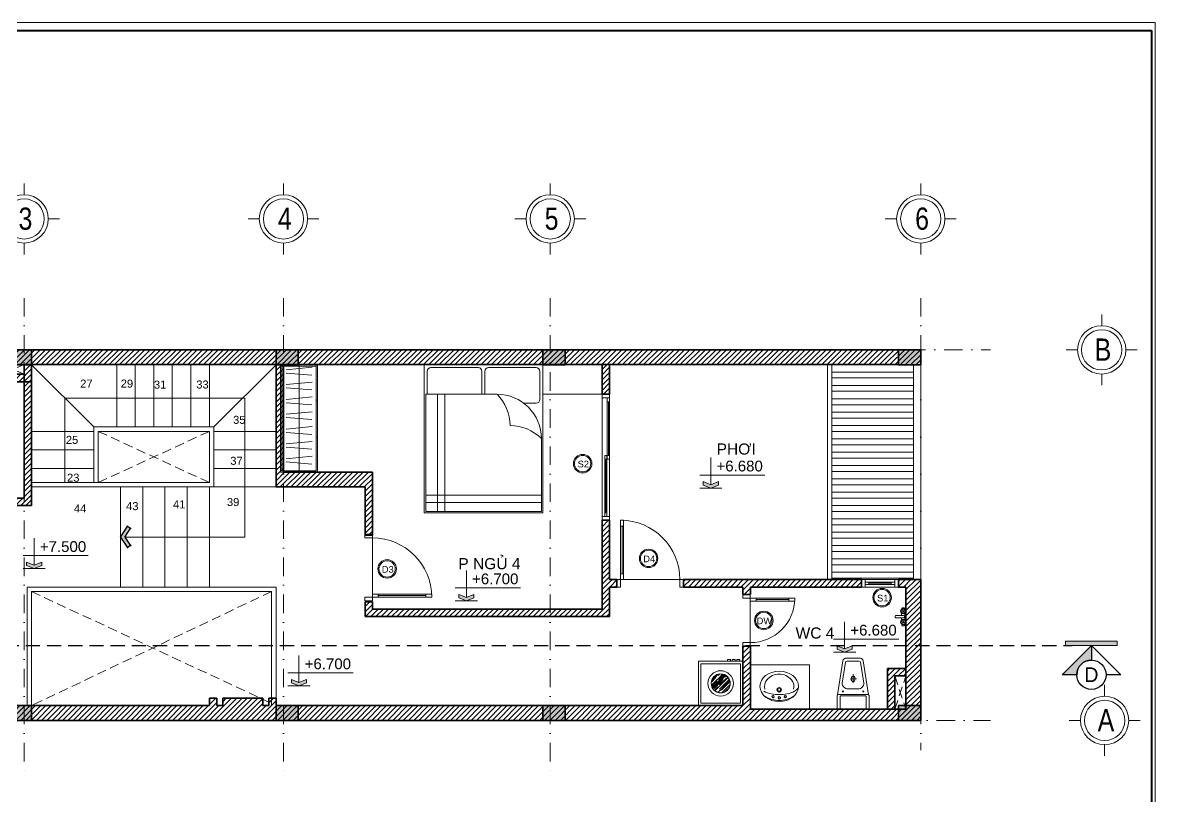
# Model space of a CAD drawing. Header units: inches. Extents: x 921646 to 2157952, y -92667 to 262089.
# Drawn here: x 2029384 to 2044669, y 200078 to 210517 of the extents above; entities that cross this region are included whole.
import ezdxf
from ezdxf.enums import TextEntityAlignment as Align

# ---------------------------------------------------------------- set-up
doc = ezdxf.new("R2010")
doc.units = ezdxf.units.IN
doc.header["$MEASUREMENT"] = 0
for name, pattern in [('DASHDOT', [1, 0.5, -0.25, 0, -0.25]), ('DASHED2', [9.525, 6.35, -3.175]), ('HIDDEN', [9.525, 6.35, -3.175])]:
    doc.linetypes.add(name, pattern=pattern)
doc.layers.get('0').update_dxf_attribs({"lineweight": 9})
doc.layers.get('DEFPOINTS').update_dxf_attribs({"lineweight": 9})
for name, color, linetype, lineweight in [('01-WALL', 10, 'Continuous', 35), ('04-TRUC', 40, 'DASHDOT', 9), ('09-DIMOUT', 251, 'Continuous', 9), ('11 CUA', 42, 'Continuous', 15), ('13-VATDUNG', 104, 'Continuous', 13), ('14 KHUAT', 106, 'HIDDEN', 13), ('15 TEXT', 134, 'Continuous', 15), ('Cp Net Manh 0.15', 8, 'Continuous', 15), ('Cp Net Thep 0.40', 2, 'Continuous', 40), ('Cp Text 0.15', 3, 'Continuous', 15), ('CUA', 3, 'Continuous', 18), ('HATCH', 244, 'Continuous', 0)]:
    doc.layers.add(name, color=color, linetype=linetype, lineweight=lineweight)
for name, color, linetype in [('02-TEXT', 7, 'Continuous'), ('07-HATCH', 180, 'Continuous'), ('08-HATCH', 130, 'Continuous'), ('ghichu', 150, 'Continuous')]:
    doc.layers.add(name, color=color, linetype=linetype)
doc.styles.add('ARIAL', font='arial.ttf')
doc.styles.add('C', font='VHARIAL.TTF')
doc.styles.add('kich thuot', font='arial.ttf', dxfattribs={"width": 0.8})
doc.styles.add('KS Sophia 191015$0$GHICHU-C', font='arial.ttf', dxfattribs={"width": 0.7})
doc.styles.add('VHELVEN', font='VHELVEN.TTF')
doc.styles.add('VnAvant', font='VNAVAN.TTF')
doc.styles.add('VNI-HELVE', font='VHELVEB.TTF', dxfattribs={"width": 0.8})

# ---------------------------------------------------------------- blocks, each defined once
blk = doc.blocks.new('*U793')
for points in [[(50, 0), (50, 800), (90, 800), (90, 0)], [(50, -100), (0, -100), (0, 0), (50, 0)], [(850, -100), (900, -100), (900, 0), (850, 0)]]:
    blk.add_lwpolyline(points, close=True)
for points in [[(90, 720), (50, 720)], [(90, 80), (50, 80)]]:
    blk.add_lwpolyline(points)
at = {"color": 8}
blk.add_lwpolyline([(70, 80), (70, 720)], dxfattribs=at)
at = {"layer": 'HATCH'}
blk.add_arc((50, 0), 800, 0, 90, dxfattribs=at)
at = {"style": 'KS Sophia 191015$0$GHICHU-C', "flags": 1}
for tag, p in [('TEN_CUA', (450, -533)), ('KICH_THUOC', (525, -624)), ('QUI_CACH', (525, -718))]:
    blk.add_attdef(tag, text='', height=50, dxfattribs=at).set_placement(p, align=Align.MIDDLE)
blk = doc.blocks.new('MBMAYGIAT')
at = {"linetype": 'ByBlock'}
h = blk.add_hatch(dxfattribs=at)
h.set_pattern_fill('AR-RROOF', color=256, scale=50, angle=45, style=0)
h.set_pattern_definition([(45, (-223754.16, 17839.16), (42.426407, 113.137085), [750, -100, 250, -50]), (45, (-223724.815, 17903.86), (-82.37794, 11.667262), [150, -16.5, 300, -37.5]), (45, (-223766.534, 17886.89), (160.159686, 207.5358403), [400, -70, 200, -50])])
h.paths.add_polyline_path([(500, 0, 1), (200, 0, 1)])
for points in [[(0, -350), (700, -350), (700, 350), (0, 350)], [(40, -310), (660, -310), (660, 310), (40, 310)], [(700, 253), (726, 253), (726, 300), (700, 300)], [(700, 180), (726, 180), (726, 228), (700, 228)], [(700, 108), (726, 108), (726, 155), (700, 155)]]:
    blk.add_lwpolyline(points, close=True, dxfattribs=at)
for radius in [200, 150]:
    blk.add_circle((350, 0), radius, dxfattribs=at)
blk = doc.blocks.new('DDDD')
at = {"layer": '09-DIMOUT'}
h = blk.add_hatch(color=256, dxfattribs=at)
h.dxf.hatch_style = 1
h.paths.add_polyline_path([(1648738, 63343), (1649038, 63343), (1649038, 63543), (1648738, 63543)])
at = {"layer": '01-WALL'}
blk.add_lwpolyline([(1648738, 63343), (1649038, 63343), (1649038, 63543), (1648738, 63543)], close=True, dxfattribs=at)
blk = doc.blocks.new('luoi')
at = {"layer": '04-TRUC', "ltscale": 500}
for p, q in [((1739522, 130293), (1739522, 123908)), ((1743022, 130293), (1743022, 123890)), ((1746622, 130293), (1746622, 123857)), ((1751622, 130293), (1751622, 124192)), ((1751622, 130293), (1751622, 124192)), ((1728931, 129594), (1752564, 129594)), ((1728830, 124594), (1752564, 124594))]:
    blk.add_line(p, q, dxfattribs=at)
at = {"layer": '09-DIMOUT', "xscale": -1, "rotation": 180}
for p in [(90584, 192937), (94184, 192937), (97784, 192937), (102584, 192937), (90584, 188137), (94184, 188137), (97784, 188137), (102584, 188137)]:
    blk.add_blockref('DDDD', p, dxfattribs=at)
blk = doc.blocks.new('*U989')
for p, q in [((50, 65), (450, 65)), ((50, 35), (450, 35)), ((100, 35), (100, 65)), ((400, 35), (400, 65))]:
    blk.add_line(p, q)
for points in [[(0, 0), (50, 0), (50, 100), (0, 100)], [(450, 0), (500, 0), (500, 100), (450, 100)]]:
    blk.add_lwpolyline(points, close=True)
for points in [[(450, 100), (50, 100)], [(450, 0), (50, 0)]]:
    blk.add_lwpolyline(points)
at = {"color": 8}
blk.add_lwpolyline([(100, 50), (400, 50)], dxfattribs=at)
at = {"style": 'KS Sophia 191015$0$GHICHU-C', "flags": 1}
for tag, p in [('TEN_CUA', (450, -74)), ('KICH_THUOC', (450, -190)), ('QUI_CACH', (450, -311))]:
    blk.add_attdef(tag, text='', height=50, dxfattribs=at).set_placement(p, align=Align.MIDDLE)
blk = doc.blocks.new('tuog t3')
at = {"layer": '09-DIMOUT'}
h = blk.add_hatch(dxfattribs=at)
h.set_pattern_fill('ANSI31', color=256, scale=400)
h.set_pattern_definition([(45, (-289881.37, -102457.32), (-35.355339, 35.355339), [])])
h.paths.add_polyline_path([(1733122, 98845), (1732922, 98845), (1732922, 98645), (1733122, 98645)])
h.paths.add_polyline_path([(1735122, 98845), (1733322, 98845), (1733322, 98645), (1735122, 98645)])
h.paths.add_polyline_path([(1739322, 98845), (1735422, 98845), (1735422, 98645), (1739322, 98645)])
h.paths.add_polyline_path([(1736022, 99657), (1735922, 99657), (1735922, 98845), (1736022, 98845)])
h.paths.add_polyline_path([(1736022, 99945), (1735922, 99945), (1735922, 99657), (1736022, 99657)])
h.paths.add_polyline_path([(1736022, 103445), (1735922, 103445), (1735922, 102345), (1736022, 102345)], flags=16)
h.paths.add_polyline_path([(1751622, 103645), (1732922, 103645), (1732922, 103445), (1750422, 103445), (1751622, 103445), (1751622, 100545)])
h.paths.add_polyline_path([(1738622, 103445), (1738522, 103445), (1738522, 99845), (1738622, 99845), (1738622, 101545), (1738722, 101545), (1738722, 101645), (1738622, 101645)])
h.paths.add_polyline_path([(1739522, 103315), (1739222, 103315), (1739222, 103445), (1739122, 103445), (1739122, 103215), (1739522, 103215)], flags=17)
h.paths.add_polyline_path([(1739622, 103445), (1739522, 103445), (1739522, 103315), (1739522, 103215), (1739622, 103215)], flags=17)
h.paths.add_polyline_path([(1739622, 103215), (1739522, 103215), (1739522, 101645), (1739422, 101645), (1739422, 101545), (1739622, 101545)], flags=17)
h.paths.add_polyline_path([(1738622, 98945), (1738522, 98945), (1738522, 98845), (1738622, 98845)])
h.paths.add_polyline_path([(1742742, 98930), (1742711, 98945), (1742202, 98945), (1742202, 98845), (1742122, 98845), (1742122, 98945), (1742022, 98945), (1742022, 98845), (1739322, 98845), (1739322, 98645), (1751622, 98645), (1751622, 99657), (1751422, 99657), (1751422, 98795), (1751272, 98795), (1751172, 98795), (1749322, 98795), (1749322, 99645), (1749222, 99645), (1749222, 98845), (1742922, 98845), (1742922, 98945), (1742822, 98945), (1742822, 98845), (1742742, 98845)])
h.paths.add_polyline_path([(1751422, 99345), (1751172, 99345), (1751172, 98795), (1751272, 98795), (1751272, 99245), (1751422, 99245)], flags=16)
h.paths.add_polyline_path([(1751622, 100545), (1751322, 100545), (1751322, 100445), (1751422, 100445), (1751422, 99657), (1751622, 99657)])
h.paths.add_polyline_path([(1750822, 100545), (1748422, 100545), (1748422, 100445), (1749222, 100445), (1749222, 100345), (1749322, 100345), (1749322, 100445), (1750822, 100445)])
h.paths.add_polyline_path([(1747422, 100445), (1747522, 100445), (1747522, 100545), (1747422, 100545), (1747422, 101345), (1747322, 101345), (1747322, 100145), (1744222, 100145), (1744222, 100245), (1744122, 100245), (1744122, 100045), (1747422, 100045)])
h.paths.add_polyline_path([(1744222, 101995), (1743022, 101995), (1743022, 103445), (1742922, 103445), (1742922, 101795), (1744122, 101795), (1744122, 101145), (1744222, 101145)], flags=17)
h.paths.add_polyline_path([(1747422, 103445), (1747322, 103445), (1747322, 103045), (1747422, 103045)], flags=17)
at = {"layer": '01-WALL'}
for p, q in [((1732922, 103645), (1751622, 103645)), ((1732922, 103445), (1751322, 103445)), ((1739522, 103445), (1739222, 103445)), ((1739522, 103445), (1739522, 101645)), ((1739522, 103445), (1739522, 103315)), ((1739622, 103445), (1739622, 101545)), ((1739622, 103445), (1739622, 103215)), ((1742922, 103445), (1742922, 101795)), ((1743022, 103445), (1743022, 101995)), ((1747322, 103445), (1747322, 103045)), ((1747422, 103445), (1747422, 103045)), ((1739122, 103215), (1739622, 103215)), ((1739222, 103315), (1739522, 103315)), ((1747322, 103045), (1747422, 103045)), ((1743022, 101995), (1744222, 101995)), ((1744222, 101995), (1744222, 101145)), ((1742922, 101795), (1744122, 101795)), ((1744122, 101795), (1744122, 101145)), ((1739522, 101645), (1739422, 101645)), ((1739622, 101545), (1739422, 101545)), ((1747322, 101345), (1747422, 101345)), ((1747322, 101345), (1747322, 100145)), ((1747422, 101345), (1747422, 100545)), ((1744222, 101145), (1744122, 101145)), ((1747522, 100545), (1747422, 100545)), ((1747522, 100445), (1747422, 100445)), ((1747422, 100445), (1747422, 100045)), ((1747522, 100545), (1747522, 100445)), ((1750822, 100545), (1748422, 100545)), ((1748422, 100545), (1748422, 100445)), ((1749222, 100445), (1748422, 100445)), ((1749222, 100345), (1749222, 100445)), ((1749322, 100445), (1750822, 100445)), ((1749322, 100345), (1749322, 100445)), ((1750822, 100545), (1750822, 100445)), ((1751322, 100545), (1751622, 100545)), ((1751322, 100445), (1751322, 100545)), ((1751322, 100545), (1751322, 100445)), ((1751322, 100445), (1751422, 100445)), ((1751422, 100445), (1751422, 98795)), ((1751622, 98645), (1751622, 100545)), ((1749322, 100345), (1749222, 100345)), ((1744122, 100245), (1744122, 100045)), ((1744222, 100245), (1744122, 100245)), ((1744222, 100245), (1744222, 100145)), ((1747322, 100145), (1744222, 100145)), ((1747422, 100045), (1744122, 100045)), ((1749222, 99645), (1749222, 98845)), ((1749222, 99645), (1749322, 99645)), ((1749322, 99645), (1749322, 98795)), ((1742122, 98945), (1742022, 98945)), ((1742022, 98945), (1742022, 98845)), ((1742122, 98945), (1742122, 98845)), ((1742742, 98945), (1742202, 98945)), ((1742202, 98945), (1742202, 98845)), ((1742742, 98945), (1742742, 98845)), ((1742922, 98945), (1742822, 98945)), ((1742822, 98945), (1742822, 98845)), ((1742922, 98945), (1742922, 98845)), ((1742022, 98845), (1732922, 98845)), ((1742202, 98845), (1742122, 98845)), ((1742202, 98845), (1742122, 98845)), ((1742822, 98845), (1742742, 98845)), ((1742822, 98845), (1742742, 98845)), ((1749222, 98845), (1742922, 98845)), ((1751422, 98795), (1749322, 98795)), ((1751622, 98645), (1732922, 98645))]:
    blk.add_line(p, q, dxfattribs=at)
for points in [[(1751172, 99345), (1751422, 99345), (1751422, 98795), (1751172, 98795)], [(1751272, 99245), (1751422, 99245), (1751422, 98795), (1751272, 98795)]]:
    blk.add_lwpolyline(points, close=True, dxfattribs=at)
at = {"layer": '09-DIMOUT'}
for p, q in [((1751622, 103645), (1751622, 100545)), ((1739222, 103315), (1739522, 103445)), ((1739522, 103315), (1739222, 103445)), ((1750362, 100545), (1750362, 103445)), ((1750422, 100545), (1750422, 103445)), ((1750422, 103345), (1751522, 103345)), ((1751522, 103445), (1751522, 100545)), ((1750422, 103265), (1751522, 103265)), ((1750422, 103165), (1751522, 103165)), ((1750422, 103085), (1751522, 103085)), ((1750422, 102985), (1751522, 102985)), ((1750422, 102905), (1751522, 102905)), ((1750422, 102805), (1751522, 102805)), ((1750422, 102725), (1751522, 102725)), ((1750422, 102625), (1751522, 102625)), ((1739622, 102545), (1739622, 101545)), ((1750422, 102545), (1751522, 102545)), ((1750422, 102445), (1751522, 102445)), ((1750422, 102365), (1751522, 102365)), ((1750422, 102265), (1751522, 102265)), ((1750422, 102185), (1751522, 102185)), ((1750422, 102085), (1751522, 102085)), ((1750422, 102005), (1751522, 102005)), ((1750422, 101905), (1751522, 101905)), ((1750422, 101825), (1751522, 101825)), ((1750422, 101725), (1751522, 101725)), ((1750422, 101645), (1751522, 101645)), ((1750422, 101545), (1751522, 101545)), ((1750422, 101465), (1751522, 101465)), ((1750422, 101365), (1751522, 101365)), ((1750422, 101285), (1751522, 101285)), ((1750422, 101185), (1751522, 101185)), ((1750422, 101105), (1751522, 101105)), ((1750422, 101005), (1751522, 101005)), ((1750422, 100925), (1751522, 100925)), ((1750422, 100825), (1751522, 100825)), ((1750422, 100745), (1751522, 100745)), ((1750422, 100645), (1751522, 100645)), ((1750422, 100565), (1751522, 100565))]:
    blk.add_line(p, q, dxfattribs=at)
at = {"layer": '14 KHUAT', "ltscale": 20}
for p, q in [((1751272, 99245), (1751422, 98795)), ((1751272, 98795), (1751422, 99245))]:
    blk.add_line(p, q, dxfattribs=at)
at = {"layer": '13-VATDUNG', "xscale": -1, "rotation": 180}
blk.add_blockref('*U989', (1750822, 100545), dxfattribs=at)
blk = doc.blocks.new('cao do')
at = {"layer": '15 TEXT'}
h = blk.add_hatch(color=256, dxfattribs=at)
h.dxf.hatch_style = 1
h.paths.add_polyline_path([(155, 47), (261, 90), (261, 42), (155, 0), (49, 42), (49, 90)])
for p, q in [((0, 181), (911, 181)), ((0, 0), (310, 0))]:
    blk.add_line(p, q, dxfattribs=at)
blk.add_lwpolyline([(155, 424), (155, 47)], dxfattribs=at)
blk.add_lwpolyline([(155, 47), (261, 90), (261, 42), (155, 0), (49, 42), (49, 90)], close=True, dxfattribs=at)
at = {"layer": '15 TEXT', "color": 3, "style": 'ARIAL'}
blk.add_attdef('%%P0,000', text='', height=150, dxfattribs=at).set_placement((558, 307), align=Align.MIDDLE_CENTER)
blk = doc.blocks.new('đ')
h = blk.add_hatch(color=256)
h.dxf.hatch_style = 1
h.paths.add_polyline_path([(0, 60), (-115, 135), (-142, 93), (0, 0), (142, 93), (115, 135)])
at = {"ltscale": 0.01}
for p, q in [((0, 0), (-151, 98)), ((-110, 143), (-148, 84)), ((0, 60), (-124, 140)), ((0, 60), (124, 140)), ((0, 0), (151, 98)), ((110, 143), (148, 84))]:
    blk.add_line(p, q, dxfattribs=at)
blk = doc.blocks.new('Khung Ht dep')
at = {"layer": 'Cp Net Thep 0.40', "color": 106, "flags": 128}
blk.add_lwpolyline([(30380, 21415), (30380, 1792), (3162, 1792), (3162, 21415)], close=True, dxfattribs=at)
at = {"layer": 'DEFPOINTS', "ltscale": 100}
blk.add_lwpolyline([(30430, 1692), (30430, 21515), (1912, 21515), (1912, 1692)], close=True, dxfattribs=at)
blk = doc.blocks.new('A$C788F0ACE')
at = {"layer": 'Cp Net Manh 0.15', "linetype": 'Continuous'}
for p, q in [((0, 300), (0, 440)), ((-300, 0), (-440, 0)), ((300, 0), (440, 0)), ((0, -300), (0, -440))]:
    blk.add_line(p, q, dxfattribs=at)
for radius in [300, 250]:
    blk.add_circle((0, 0), radius, dxfattribs=at)
at = {"layer": 'Cp Text 0.15', "color": 7, "linetype": 'Continuous', "style": 'VHELVEN'}
blk.add_attdef('TRUC', text='', height=280, dxfattribs=at).set_placement((94, 1), align=Align.MIDDLE_CENTER)
blk = doc.blocks.new('dim')
at = {"layer": 'Cp Text 0.15'}
ref = blk.add_blockref('A$C788F0ACE', (1959378.4, 205712.9), dxfattribs=dict(at, xscale=1.086778053933425, yscale=1.086778053933425, zscale=1.086778053933425, rotation=180))
ref.add_attrib('TRUC', '3', dxfattribs={"layer": '0', "color": 3, "height": 300, "style": 'VNI-HELVE', "width": 0.8}).set_placement((1959396.2, 205716.2), align=Align.MIDDLE_CENTER)
ref = blk.add_blockref('A$C788F0ACE', (1962878.4, 205712.9), dxfattribs=dict(at, xscale=1.086778053933425, yscale=1.086778053933425, zscale=1.086778053933425, rotation=180))
ref.add_attrib('TRUC', '4', dxfattribs={"layer": '0', "color": 3, "height": 300, "style": 'VNI-HELVE', "width": 0.8}).set_placement((1962896.2, 205716.2), align=Align.MIDDLE_CENTER)
ref = blk.add_blockref('A$C788F0ACE', (1966478.4, 205712.9), dxfattribs=dict(at, xscale=1.086778053933425, yscale=1.086778053933425, zscale=1.086778053933425, rotation=180))
ref.add_attrib('TRUC', '5', dxfattribs={"layer": '0', "color": 3, "height": 300, "style": 'VNI-HELVE', "width": 0.8}).set_placement((1966496.2, 205716.2), align=Align.MIDDLE_CENTER)
ref = blk.add_blockref('A$C788F0ACE', (1971478.4, 205712.9), dxfattribs=dict(at, xscale=1.086778053933425, yscale=1.086778053933425, zscale=1.086778053933425, rotation=180))
ref.add_attrib('TRUC', '6', dxfattribs={"layer": '0', "color": 3, "height": 300, "style": 'VNI-HELVE', "width": 0.8}).set_placement((1971496.2, 205716.2), align=Align.MIDDLE_CENTER)
ref = blk.add_blockref('A$C788F0ACE', (1973919.8, 203946), dxfattribs=dict(at, xscale=1.086778053933425, yscale=1.086778053933425, zscale=1.086778053933425, rotation=180))
ref.add_attrib('TRUC', 'B', dxfattribs={"layer": '0', "color": 3, "height": 300, "style": 'VNI-HELVE', "width": 0.8}).set_placement((1973937.6, 203949.4), align=Align.MIDDLE_CENTER)
ref = blk.add_blockref('A$C788F0ACE', (1973959.8, 198946), dxfattribs=dict(at, xscale=1.086778053933425, yscale=1.086778053933425, zscale=1.086778053933425, rotation=180))
ref.add_attrib('TRUC', 'A', dxfattribs={"layer": '0', "color": 3, "height": 300, "style": 'VNI-HELVE', "width": 0.8}).set_placement((1973977.6, 198949.4), align=Align.MIDDLE_CENTER)
blk = doc.blocks.new('KH CUA')
at = {"layer": '11 CUA'}
blk.add_circle((0, 0), 187, dxfattribs=at)
at = {"layer": '15 TEXT', "color": 7}
blk.add_circle((0, 0), 165, dxfattribs=at)
at = {"layer": '15 TEXT', "style": 'kich thuot', "width": 0.6, "flags": 4}
blk.add_attdef('A', text='', height=250, dxfattribs=at).set_placement((6, -117), align=Align.CENTER)
blk = doc.blocks.new('*U990')
for p, q in [((0, 480), (-1450, 480)), ((-980, 480), (-980, 500)), ((-480, 480), (-480, 500))]:
    blk.add_line(p, q)
for points in [[(0, 0), (-1450, 0), (-1450, 500), (0, 500)], [(-20, 20), (-1430, 20), (-1430, 480), (-20, 480)]]:
    blk.add_lwpolyline(points, close=True)
at = {"color": 8, "linetype": 'Continuous', "lineweight": 9}
for points in [[(-1341, 422), (-1313, 75)], [(-1235, 425), (-1269, 75)], [(-1141, 422), (-1113, 75)], [(-1035, 425), (-1069, 75)], [(-941, 422), (-913, 75)], [(-835, 425), (-869, 75)], [(-741, 422), (-713, 75)], [(-635, 425), (-669, 75)], [(-541, 422), (-513, 75)], [(-435, 425), (-469, 75)], [(-341, 422), (-313, 75)], [(-235, 425), (-269, 75)], [(-141, 422), (-113, 75)], [(-35, 425), (-69, 75)], [(0, 250), (-1450, 250)]]:
    blk.add_lwpolyline(points, dxfattribs=at)
blk = doc.blocks.new('giường')
at = {"layer": '09-DIMOUT'}
for p, q in [((1616885, 69028), (1616885, 67427)), ((1616885, 69028), (1618885, 69028)), ((1616905, 69008), (1616905, 67447)), ((1616905, 69008), (1617887, 69008)), ((1617024, 69008), (1617024, 67447)), ((1617124, 69008), (1617124, 67447)), ((1618365, 68938), (1618365, 68770)), ((1618415, 68988), (1618795, 68988)), ((1618845, 68938), (1618845, 68295)), ((1618885, 69028), (1618885, 67427)), ((1618486, 68409), (1618486, 67447)), ((1618795, 68246), (1618486, 68246)), ((1618795, 68206), (1618486, 68206)), ((1618845, 68156), (1618845, 67517)), ((1616905, 67707), (1618486, 67707)), ((1616905, 67607), (1618486, 67607)), ((1616885, 67427), (1618885, 67427)), ((1616905, 67447), (1618486, 67447)), ((1618486, 67467), (1618795, 67467))]:
    blk.add_line(p, q, dxfattribs=at)
for centre, radius, start, end in [((1617887, 68409), 599, 0, 90), ((1617464, 68585), 599, 0, 45), ((1618415, 68938), 49.9, 90, 180), ((1618795, 68938), 49.9, 0, 90), ((1618063, 67986), 599, 45, 90), ((1618795, 68295), 49.9, 270, 0), ((1618795, 68156), 49.9, 0, 90), ((1618795, 67517), 49.9, 270, 0)]:
    blk.add_arc(centre, radius, start, end, dxfattribs=at)
blk = doc.blocks.new('*U991')
for points in [[(-50, 0), (-50, 800), (-90, 800), (-90, 0)], [(-850, -100), (-900, -100), (-900, 0), (-850, 0)], [(-50, -100), (0, -100), (0, 0), (-50, 0)]]:
    blk.add_lwpolyline(points, close=True)
for points in [[(-90, 720), (-50, 720)], [(-90, 80), (-50, 80)]]:
    blk.add_lwpolyline(points)
at = {"color": 8}
blk.add_lwpolyline([(-70, 80), (-70, 720)], dxfattribs=at)
at = {"layer": 'HATCH'}
blk.add_arc((-50, 0), 800, 90, 180, dxfattribs=at)
at = {"style": 'KS Sophia 191015$0$GHICHU-C', "flags": 1}
for tag, p in [('TEN_CUA', (-450, -533)), ('KICH_THUOC', (-275, -624)), ('QUI_CACH', (-275, -718))]:
    blk.add_attdef(tag, text='', height=50, dxfattribs=at).set_placement(p, align=Align.MIDDLE)
blk = doc.blocks.new('*U992')
for p, q in [((50, 30), (875, 30)), ((50, 0), (875, 0)), ((100, 0), (100, 30)), ((825, 35), (825, 65)), ((825, 65), (1650, 65)), ((825, 35), (1650, 35)), ((825, 0), (825, 30)), ((875, 35), (875, 65)), ((875, 0), (875, 30)), ((1600, 35), (1600, 65))]:
    blk.add_line(p, q)
at = {"color": 8}
for p, q in [((100, 15), (825, 15)), ((875, 50), (1600, 50))]:
    blk.add_line(p, q, dxfattribs=at)
for points in [[(0, 0), (50, 0), (50, 100), (0, 100)], [(1650, 0), (1700, 0), (1700, 100), (1650, 100)]]:
    blk.add_lwpolyline(points, close=True)
for points in [[(1650, 100), (50, 100)], [(1650, 0), (50, 0)]]:
    blk.add_lwpolyline(points)
at = {"style": 'KS Sophia 191015$0$GHICHU-C', "flags": 1}
for tag, p in [('TEN_CUA', (450, -74)), ('KICH_THUOC', (450, -190)), ('QUI_CACH', (450, -311))]:
    blk.add_attdef(tag, text='', height=50, dxfattribs=at).set_placement(p, align=Align.MIDDLE)
blk = doc.blocks.new('Wc22')
for p, q in [((-0.17, 1.09, 0.75), (-0.17, 0.07, 0.75)), ((0.06, 1.19, 0.75), (-0.07, 1.19, 0.75)), ((0.16, 0.07, 0.75), (0.16, 1.09, 0.75)), ((1.07, 0.29, 0.75), (1.01, 0.29, 0.75)), ((1.17, -0.03, 0.75), (1.17, 0.19, 0.75)), ((1, -0.13, 0.75), (1.07, -0.13, 0.75))]:
    blk.add_line(p, q)
at = {"elevation": 0.75}
blk.add_lwpolyline([(-1.03, 0.29), (-1.13, 0.29, 0.414214), (-1.23, 0.19), (-1.23, -0.03, 0.414214), (-1.13, -0.13), (-1.02, -0.13)], format="xyb", dxfattribs=at)
blk.add_lwpolyline([(-0.46, -0.13), (0.44, -0.13)], dxfattribs=at)
for centre, radius in [((-0.74, 0.09, 0.75), 0.356), ((-0.74, 0.09, 0.75), 0.286), ((-0.74, 0.09, 0.75), 0.266), ((-0.74, 0.09, 0.75), 0.102), ((0.72, 0.09, 0.75), 0.356), ((0.72, 0.09, 0.75), 0.286), ((0.72, 0.09, 0.75), 0.266), ((0.72, 0.09, 0.75), 0.102)]:
    blk.add_circle(centre, radius)
for centre, radius, start, end in [((-0.01, -0.54, 0.75), 0.941, 100.1455, 117.5849), ((-0.07, 1.09, 0.75), 0.1, 90, 180), ((-0.01, 0.12, 0.75), 0.173, 196.1534, 343.8466), ((0.06, 1.09, 0.75), 0.1, 0, 90), ((-0.01, -0.54, 0.75), 0.941, 62.4151, 79.8545), ((1.07, 0.19, 0.75), 0.1, 0, 90), ((1.07, -0.03, 0.75), 0.1, 270, 0)]:
    blk.add_arc(centre, radius, start, end)
blk = doc.blocks.new('*U1019')
for points in [[(50, 0), (50, 600), (90, 600), (90, 0)], [(50, -100), (0, -100), (0, 0), (50, 0)], [(650, -100), (700, -100), (700, 0), (650, 0)]]:
    blk.add_lwpolyline(points, close=True)
for points in [[(90, 520), (50, 520)], [(90, 80), (50, 80)]]:
    blk.add_lwpolyline(points)
at = {"color": 8}
blk.add_lwpolyline([(70, 80), (70, 520)], dxfattribs=at)
at = {"layer": 'HATCH'}
blk.add_arc((50, 0), 600, 0, 90, dxfattribs=at)
at = {"style": 'KS Sophia 191015$0$GHICHU-C', "flags": 1}
for tag, p in [('TEN_CUA', (350, -533)), ('KICH_THUOC', (425, -624)), ('QUI_CACH', (425, -718))]:
    blk.add_attdef(tag, text='', height=50, dxfattribs=at).set_placement(p, align=Align.MIDDLE)
blk = doc.blocks.new('*U19')
for p, q in [((-47, -435), (38, -435)), ((0, -500), (0, -376))]:
    blk.add_line(p, q)
for points in [[(-209, 0), (209, 0, -0.414214), (229, -20), (229, -192, -0.414214), (209, -212), (-209, -212, -0.414214), (-229, -192), (-229, -20, -0.414214)], [(-175, 0), (175, 0, -0.414214), (185, -10), (185, -182, -0.414214), (175, -192), (-175, -192, -0.414214), (-185, -182), (-185, -10, -0.414214)], [(75, -293), (-75, -293, 0.414214), (-155, -373), (-108, -671, 0.369491), (-89, -688), (89, -688, 0.369491), (108, -671), (155, -373, 0.414214)]]:
    blk.add_lwpolyline(points, format="xyb", close=True)
blk.add_lwpolyline([(-221, -208), (-145, -694, 0.369491), (-106, -728), (106, -728, 0.369491), (145, -694), (221, -208)], format="xyb")
blk.add_lwpolyline([(-28, -435), (-28, -435)])
for centre in [(-145, -255), (145, -255)]:
    blk.add_circle(centre, 7.5)
for start_param, end_param in [(7.853982, 10.995574), (4.712389, 7.853982)]:
    blk.add_ellipse((0, -435), major_axis=(0, -40), ratio=0.7, start_param=start_param, end_param=end_param)
blk = doc.blocks.new('*U1018')
for p, q in [((0, 0), (800, 0)), ((0, -600), (0, 0)), ((800, -600), (800, 0)), ((800, -600), (0, -600))]:
    blk.add_line(p, q)
at = {"color": 8, "linetype": 'Continuous'}
for p, q in [((308, -162), (308, -150)), ((390, -147), (390, -135)), ((471, -162), (471, -150)), ((289, -170), (301, -170)), ((308, -189), (308, -178)), ((316, -170), (328, -170)), ((376, -264), (355, -264)), ((382, -155), (370, -155)), ((390, -175), (390, -163)), ((390, -250), (390, -229)), ((390, -300), (390, -279)), ((410, -155), (398, -155)), ((425, -264), (404, -264)), ((463, -170), (452, -170)), ((471, -189), (471, -178)), ((491, -170), (479, -170))]:
    blk.add_line(p, q, dxfattribs=at)
at = {"ltscale": 3, "extrusion": (0, 0, -1)}
blk.add_ellipse((390, -310), major_axis=(260, 0), ratio=0.788462, dxfattribs=at)
for centre, major_axis, start_param, end_param in [((393, -492), (-263, 263), 0.241213, 0.775836), ((386, -492), (263, 263), -0.775836, -0.241213), ((379, -672), (-334, 334), 0.353742, 0.807487), ((334, -305), (-101, 101), 4.796439, 5.734459), ((400, -672), (334, 334), -0.807487, -0.353742), ((446, -305), (-101, 101), 2.119522, 3.057543), ((544, -347), (82.3, 82.3), -0.302982, 0.217036), ((389, -261), (-151, 151), 3.920634, 4.80214), ((391, -261), (-151, 151), 3.051842, 3.933348)]:
    blk.add_ellipse(centre, major_axis=major_axis, ratio=1, start_param=start_param, end_param=end_param, dxfattribs=at)
at = {"color": 8, "extrusion": (0, 0, -1)}
for centre, major_axis, start_param, end_param in [((390, -155), (11.2, 11.2), 3.926991, 10.210176), ((390, -155), (8.41, 8.41), 3.926991, 10.210176), ((308, -170), (11.2, 11.2), 3.926991, 10.210176), ((308, -170), (8.41, 8.41), 3.926991, 10.210176), ((390, -264), (-20, 20), 5.497787, 11.780972), ((390, -264), (15, 15), 3.926991, 10.210176), ((471, -170), (-11.2, 11.2), 5.497787, 11.780972), ((471, -170), (-8.41, 8.41), 5.497787, 11.780972)]:
    blk.add_ellipse(centre, major_axis=major_axis, ratio=1, start_param=start_param, end_param=end_param, dxfattribs=at)
blk = doc.blocks.new('*U1048')
for p, q in [((50, 65), (450, 65)), ((50, 35), (450, 35)), ((100, 35), (100, 65)), ((400, 35), (400, 65))]:
    blk.add_line(p, q)
for points in [[(0, 0), (50, 0), (50, 100), (0, 100)], [(450, 0), (500, 0), (500, 100), (450, 100)]]:
    blk.add_lwpolyline(points, close=True)
for points in [[(450, 100), (50, 100)], [(450, 0), (50, 0)]]:
    blk.add_lwpolyline(points)
at = {"color": 8}
blk.add_lwpolyline([(100, 50), (400, 50)], dxfattribs=at)
at = {"style": 'KS Sophia 191015$0$GHICHU-C', "flags": 1}
for tag, p in [('TEN_CUA', (450, -74)), ('KICH_THUOC', (450, -190)), ('QUI_CACH', (450, -311))]:
    blk.add_attdef(tag, text='', height=50, dxfattribs=at).set_placement(p, align=Align.MIDDLE)

msp = doc.modelspace()

# ---------------------------------------------------------------- hatches: boundary and pattern name
at = {"layer": '13-VATDUNG'}
h = msp.add_hatch(color=256, dxfattribs=at)
h.dxf.hatch_style = 1
h.paths.add_polyline_path([(2044155.8, 202114.6), (2044155.8, 202171.1), (2043455.9, 202171.1), (2043455.9, 202114.6)])
at = {"layer": 'ghichu'}
h = msp.add_hatch(color=7, dxfattribs=at)
edge = h.paths.add_edge_path()
edge.add_line((2043607.8, 201718.6), (2043409.8, 201718.6))
edge.add_line((2043409.8, 201718.6), (2043805.8, 202114.6))
edge.add_line((2043805.8, 202114.6), (2043805.8, 201916.6))
edge.add_ellipse((2043805.8, 201718.6), major_axis=(0.2, 198), ratio=1, start_angle=0.04514, end_angle=90.04514)

# ---------------------------------------------------------------- linework, layer by layer
at = {"layer": '08-HATCH', "linetype": 'DASHED2', "ltscale": 30}
msp.add_line((2016854.1, 202114.6), (2043547, 202114.6), dxfattribs=at)
at = {"layer": '09-DIMOUT'}
for p, q in [((2029953.2, 204311.9), (2029953.2, 205451.9)), ((2032383.2, 205451.9), (2029953.2, 205451.9)), ((2032383.2, 203576.9), (2032383.2, 205451.9)), ((2030762.8, 203576.9), (2032383.2, 203576.9)), ((2034103.2, 203565.4), (2034103.2, 202765.4)), ((2037453.2, 203001.9), (2038253.2, 203001.9)), ((2039203.2, 202801.9), (2039203.2, 202101.9))]:
    msp.add_line(p, q, dxfattribs=at)
at = {"layer": '13-VATDUNG'}
for p, q in [((2030343.2, 205061.9), (2029503.2, 205901.9)), ((2030653.2, 205901.9), (2030653.2, 205061.9)), ((2030903.2, 205901.9), (2030903.2, 205061.9)), ((2031153.2, 205901.9), (2031153.2, 205061.9)), ((2031403.2, 205901.9), (2031403.2, 205061.9)), ((2031653.2, 205901.9), (2031653.2, 205061.9)), ((2031903.2, 205901.9), (2031903.2, 205061.9)), ((2031963.2, 205061.9), (2032803.2, 205901.9)), ((2032803.2, 204251.9), (2032803.2, 205901.9)), ((2030343.2, 205001.9), (2029503.2, 205001.9)), ((2030343.2, 205061.9), (2030343.2, 204311.9)), ((2030343.2, 205061.9), (2031963.2, 205061.9)), ((2030403.2, 205001.9), (2030403.2, 204311.9)), ((2030403.2, 205001.9), (2031903.2, 205001.9)), ((2031903.2, 205001.9), (2031903.2, 204311.9)), ((2031963.2, 205061.9), (2031963.2, 204251.9)), ((2031963.2, 205001.9), (2032803.2, 205001.9)), ((2032803.2, 205001.9), (2031963.2, 205001.9)), ((2030343.2, 204751.9), (2029503.2, 204751.9)), ((2032803.2, 204751.9), (2031963.2, 204751.9)), ((2030343.2, 204501.9), (2029503.2, 204501.9)), ((2032803.2, 204501.9), (2031963.2, 204501.9)), ((2029503.2, 204311.9), (2031903.2, 204311.9)), ((2030343.2, 204251.9), (2029503.2, 204251.9)), ((2030343.2, 204251.9), (2031963.2, 204251.9)), ((2030703.2, 204251.9), (2030703.2, 202901.9)), ((2031003.2, 204251.9), (2031003.2, 202901.9)), ((2031303.2, 204251.9), (2031303.2, 202901.9)), ((2031603.2, 204251.9), (2031603.2, 202901.9)), ((2031903.2, 204251.9), (2031903.2, 202901.9)), ((2032803.2, 204251.9), (2031963.2, 204251.9)), ((2029443.2, 202901.9), (2032803.2, 202901.9)), ((2029443.2, 202901.9), (2029443.2, 201301.9)), ((2029503.2, 202841.9), (2032743.2, 202841.9)), ((2029503.2, 202841.9), (2029503.2, 201301.9)), ((2032743.2, 202841.9), (2032743.2, 201301.9)), ((2032803.2, 202901.9), (2032803.2, 201301.9))]:
    msp.add_line(p, q, dxfattribs=at)
for points in [[(2037203, 205901.9), (2036403.2, 205901.9), (2036403.2, 205502.8), (2037203, 205502.8)], [(2043455.9, 202114.6), (2044155.8, 202114.6), (2044155.8, 202171.1), (2043455.9, 202171.1)]]:
    msp.add_lwpolyline(points, close=True, dxfattribs=at)
at = {"layer": '14 KHUAT', "ltscale": 20}
for p, q in [((2030403.2, 205001.9), (2031903.2, 204311.9)), ((2031903.2, 205001.9), (2030403.2, 204311.9)), ((2032743.2, 202841.9), (2029503.2, 201301.9)), ((2029503.2, 202841.9), (2032703.2, 201350.4))]:
    msp.add_line(p, q, dxfattribs=at)
at = {"layer": 'ghichu', "color": 150}
for p, q in [((2043409.8, 201718.6), (2043805.8, 202114.6)), ((2043805.8, 202114.6), (2043805.8, 201916.6)), ((2043805.8, 202114.6), (2044201.8, 201718.6)), ((2043607.8, 201718.6), (2043409.8, 201718.6)), ((2044201.8, 201718.6), (2044003.8, 201718.6))]:
    msp.add_line(p, q, dxfattribs=at)
for major_axis, start_param, end_param in [((0.1, 198), -1.5703229, 4.7128624), ((0.2, 198), 0.0007879, 1.5715842)]:
    msp.add_ellipse((2043805.8, 201718.6), major_axis=major_axis, ratio=1, start_param=start_param, end_param=end_param, dxfattribs=at)

# ---------------------------------------------------------------- block references
at = {"layer": '07-HATCH', "xscale": -1, "rotation": 270}
msp.add_blockref('đ', (2030703.2, 203576.9), dxfattribs=at)
at = {"layer": '09-DIMOUT'}
for name, p in [('dim', (70024.8, 2155.9)), ('luoi', (289881.4, 76507.6))]:
    msp.add_blockref(name, p, dxfattribs=at)
at = {"layer": '13-VATDUNG'}
msp.add_blockref('tuog t3', (289881.4, 102457.3), dxfattribs=at)
at = {"layer": '13-VATDUNG', "xscale": -1}
for name, p, rotation in [('*U990', (2032863.2, 205901.9), 270), ('giường', (1967375.4, -1412983.2), 270), ('*U992', (2037303.2, 205502.8), 90), ('*U1018', (2039203.2, 201251.9), 180)]:
    msp.add_blockref(name, p, dxfattribs=dict(at, rotation=rotation))
at = {"layer": '13-VATDUNG'}
for name, p, rotation in [('*U793', (2037403.2, 203001.9), 359.999999993444), ('*U1019', (2039203.2, 202801.9), 269.999999993444)]:
    msp.add_blockref(name, p, dxfattribs=dict(at, rotation=rotation))
for name, p, xscale, yscale, zscale, rotation in [('Wc22', (2041276.6, 202503.6, -74.6), 100, 100, 100, 89.99999999999996), ('MBMAYGIAT', (2038803.2, 201301.9), -0.8571428571428569, 0.8571428571428569, 0.8571428571428569, 270), ('*U19', (2040589.7, 201251.9), 0.9450000000000001, 0.9450000000000001, 0.9450000000000001, 180)]:
    msp.add_blockref(name, p, dxfattribs=dict(at, xscale=xscale, yscale=yscale, zscale=zscale, rotation=rotation))
at = {"layer": '15 TEXT'}
ref = msp.add_blockref('KH CUA', (2036940.6, 204567), dxfattribs=dict(at, xscale=-0.6676080590873513, yscale=0.6676080590873513, zscale=0.6676080590873513))
ref.add_attrib('A', 'S2', dxfattribs={"height": 90, "style": 'ARIAL'}).set_placement((2036949.2, 204515.8), align=Align.CENTER)
at = {"layer": '15 TEXT', "xscale": 0.9671879849873873, "yscale": 0.9671879849873873, "zscale": 0.9671879849873873}
for p, values in [((2038519.6, 204237.4), {'%%P0,000': '+6.680'}), ((2029388.5, 203151.1), {'%%P0,000': '+7.500'}), ((2035221.5, 202715), {'%%P0,000': '+6.700'}), ((2040325.6, 202022.9), {'%%P0,000': '+6.680'}), ((2032962.2, 201568.5), {'%%P0,000': '+6.700'})]:
    msp.add_blockref('cao do', p, dxfattribs=at).add_auto_attribs(values)
at = {"layer": '15 TEXT'}
ref = msp.add_blockref('KH CUA', (2037830.4, 203288), dxfattribs=dict(at, xscale=-0.6676080590873511, yscale=0.6676080591890505, zscale=0.667608059193803))
ref.add_attrib('A', 'D4', dxfattribs={"height": 90, "style": 'ARIAL'}).set_placement((2037838.5, 203236.8), align=Align.CENTER)
ref = msp.add_blockref('KH CUA', (2034302.2, 203146.3), dxfattribs=dict(at, xscale=-0.6676080590873511, yscale=0.6676080591890505, zscale=0.667608059193803))
ref.add_attrib('A', 'D3', dxfattribs={"height": 90, "style": 'ARIAL'}).set_placement((2034310.3, 203095), align=Align.CENTER)
ref = msp.add_blockref('KH CUA', (2040982, 202758.6), dxfattribs=dict(at, xscale=-0.6676080590873511, yscale=0.6676080591890505, zscale=0.667608059193803))
ref.add_attrib('A', 'S1', dxfattribs={"height": 90, "style": 'ARIAL'}).set_placement((2040990.1, 202707.3), align=Align.CENTER)
ref = msp.add_blockref('KH CUA', (2039385.2, 202451.1), dxfattribs=dict(at, xscale=-0.6676080590873511, yscale=0.6676080591890505, zscale=0.667608059193803))
ref.add_attrib('A', 'DW', dxfattribs={"height": 90, "style": 'ARIAL'}).set_placement((2039393.3, 202399.9), align=Align.CENTER)
at = {"layer": 'Cp Net Manh 0.15', "xscale": 1.05319564237593, "yscale": 1.05319564237593, "zscale": 1.05319564237593}
msp.add_blockref('Khung Ht dep', (2012619.7, 187857.4), dxfattribs=at)
at = {"layer": 'CUA', "rotation": 269.999999993444}
msp.add_blockref('*U991', (2034103.2, 202715.4), dxfattribs=at)
at = {"layer": 'CUA', "xscale": -1, "rotation": 180}
msp.add_blockref('*U1048', (2040703.2, 203001.9), dxfattribs=at)

# ---------------------------------------------------------------- texts
at = {"layer": '02-TEXT', "style": 'C'}
for s, height, p in [('27', 108, (2030243.6, 205593)), ('29', 108, (2030790.5, 205593)), ('31', 108, (2031238.5, 205578.5)), ('33', 108, (2031810, 205580.4)), ('35', 108, (2032306.9, 205103.7)), ('25', 108, (2030050.5, 204833.4)), ('PH¥I', 150, (2039012.8, 204688.8)), ('37', 108, (2032269.1, 204551.3)), ('23', 108, (2030066, 204323.5)), ('41', 108, (2031496.1, 203963.1)), ('39', 108, (2032224.1, 203994.7)), ('44', 108, (2030159.4, 203907.7)), ('43', 108, (2030863.1, 203939.4)), ('P NGñ 4', 150, (2035682.3, 203142.2)), ('WC 4', 150, (2040076, 202206.4))]:
    msp.add_text(s, height=height, dxfattribs=at).set_placement(p, align=Align.CENTER)
at = {"layer": 'ghichu', "style": 'VnAvant'}
msp.add_text('D', height=198, dxfattribs=at).set_placement((2043805.8, 201718.6), align=Align.MIDDLE_CENTER)

doc.saveas('drawing.dxf')
